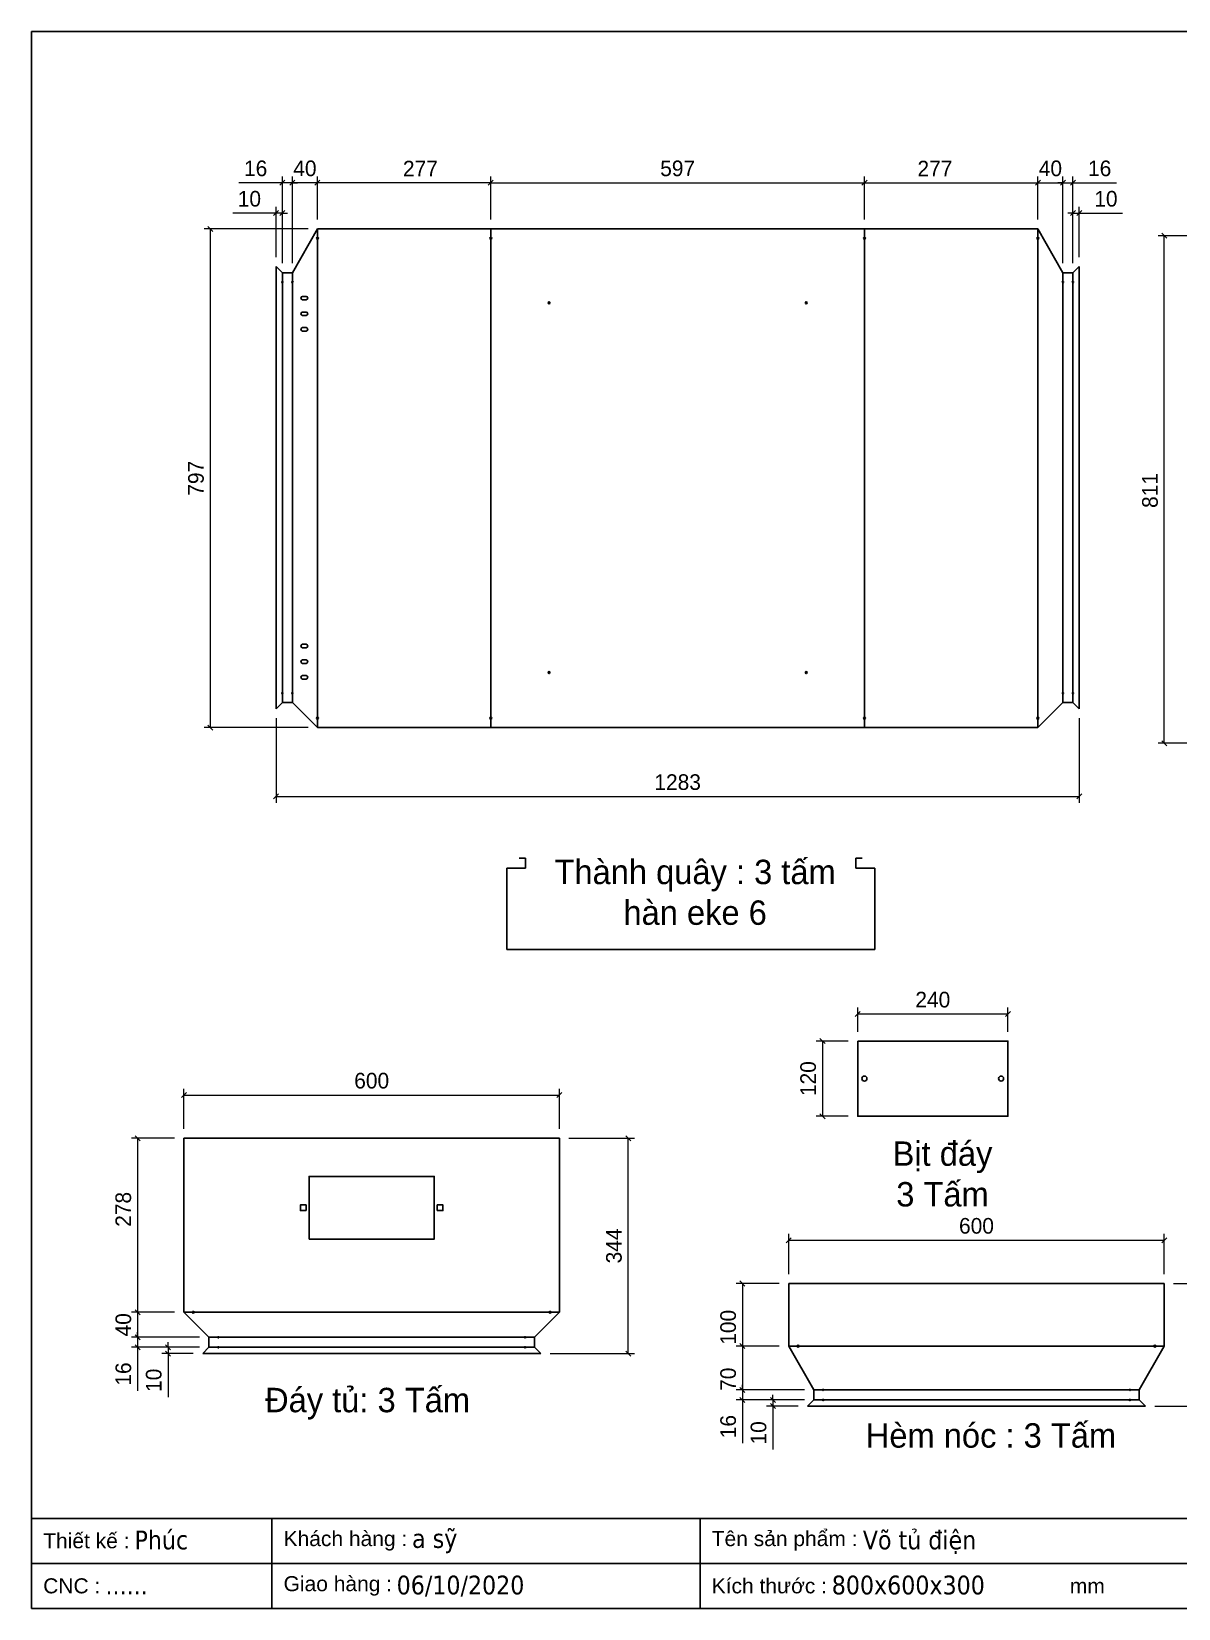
# Model space of a CAD drawing. Header units: millimetres. Extents: x 0 to 3564, y 0 to 2520.
# Drawn here: x 0 to 1832, y 0 to 2520 of the extents above; entities that cross this region are included whole.
import ezdxf
from ezdxf.enums import TextEntityAlignment as Align

# ---------------------------------------------------------------- set-up
doc = ezdxf.new("R2010")
doc.units = ezdxf.units.MM
doc.layers.add('CNC', color=7, linetype='Continuous')
doc.layers.add('DIM', color=253, linetype='Continuous')
doc.styles.add('Arial', font='arial.ttf')
doc.styles.add('Tahoma (Input Text)', font='tahoma.ttf')
doc.dimstyles.new('Dim-25', dxfattribs={"dimtxt": 25, "dimasz": 8, "dimexe": 10, "dimexo": 15, "dimgap": 10, "dimtad": 1, "dimdec": 0, "dimtxsty": 'Standard', "dimblk": 'OBLIQUE', "dimcen": 10, "dimclrd": 5, "dimclre": 5, "dimclrt": 3, "dimazin": 3, "dimtfac": 1, "dimtdec": 0, "dimtmove": 0, "dimatfit": 3, "dimldrblk": 'OBLIQUE', "dimlwd": 9, "dimlwe": 9})

# ---------------------------------------------------------------- blocks, each defined once
blk = doc.blocks.new('khungtenAsean2')
at = {"color": 7}
for p, q in [((2970, -1980), (0, -1980)), ((320, -1980), (320, -2100)), ((890, -1980), (890, -2100)), ((2020, -2040), (0, -2040))]:
    blk.add_line(p, q, dxfattribs=at)
blk.add_lwpolyline([(0, 0), (2970, 0), (2970, -2100), (0, -2100)], close=True, dxfattribs=at)
at = {"color": 2, "char_height": 20, "width": 917.634, "attachment_point": 4, "style": 'Arial'}
for s, insert in [('  Tên sản phẩm :', (890, -2010)), ('  Thiết kế :', (0, -2010)), ('  Khách hàng :', (320, -2010)), ('  Giao hàng :', (320, -2070)), ('  CNC :', (0, -2070)), ('  Kích thước :', (890, -2070)), ('mm', (1382.3, -2070))]:
    blk.add_mtext(s, dxfattribs=dict(at, insert=insert))
at = {"color": 1, "style": 'Tahoma (Input Text)', "flags": 8}
for tag, p in [('#03', (506.6, -2019.3)), ('#01', (137.1, -2021.3)), ('#05', (1106.6, -2021.3)), ('#07', (1834.7, -2021.3)), ('#09', (2146.7, -2021.3)), ('#02', (98.5, -2081.3)), ('#04', (486.1, -2081.3)), ('#06', (1065.3, -2081.3)), ('#08', (1817.4, -2081.3)), ('#10', (2146.7, -2081.3))]:
    blk.add_attdef(tag, p, '', height=25, dxfattribs=at)
blk.add_attdef('#11', text='', height=25, dxfattribs=at).set_placement((2915, -2067.3), align=Align.CENTER)
blk = doc.blocks.new('*D1')
at = {"color": 0, "linetype": 'ByBlock', "lineweight": -2}
for p, q in [((737.7, 2282.4), (729.7, 2274.4)), ((1326.7, 2274.4), (1334.7, 2282.4))]:
    blk.add_line(p, q, dxfattribs=at)
at = {"layer": 'Defpoints', "color": 0, "transparency": 16777216}
for p in [(1330.7, 2278.4), (733.7, 2204.6), (1330.7, 2204.6)]:
    blk.add_point(p, dxfattribs=at)
at = {"layer": 'DIM', "color": 5, "lineweight": 9, "transparency": 16777216}
for p, q in [((733.7, 2219.6), (733.7, 2288.4)), ((733.7, 2278.4), (1330.7, 2278.4)), ((1330.7, 2219.6), (1330.7, 2288.4))]:
    blk.add_line(p, q, dxfattribs=at)
at = {"layer": 'DIM', "color": 3, "transparency": 16777216, "insert": (1032.2, 2301.2), "char_height": 25, "attachment_point": 5}
blk.add_mtext('597', dxfattribs=at)
blk = doc.blocks.new('_Oblique')
at = {"color": 0, "linetype": 'ByBlock', "lineweight": -2}
blk.add_line((-0.5, -0.5), (0.5, 0.5), dxfattribs=at)
blk = doc.blocks.new('*D2')
at = {"color": 0, "linetype": 'ByBlock', "lineweight": -2}
for p, q in [((1334.7, 2282.4), (1326.7, 2274.4)), ((1603.7, 2274.4), (1611.7, 2282.4))]:
    blk.add_line(p, q, dxfattribs=at)
at = {"layer": 'Defpoints', "color": 0, "transparency": 16777216}
for p in [(1607.7, 2278.4), (1330.7, 2204.6), (1607.7, 2204.6)]:
    blk.add_point(p, dxfattribs=at)
at = {"layer": 'DIM', "color": 5, "lineweight": 9, "transparency": 16777216}
for p, q in [((1330.7, 2219.6), (1330.7, 2288.4)), ((1330.7, 2278.4), (1607.7, 2278.4)), ((1607.7, 2219.6), (1607.7, 2288.4))]:
    blk.add_line(p, q, dxfattribs=at)
at = {"layer": 'DIM', "color": 3, "transparency": 16777216, "insert": (1443.2, 2301), "char_height": 25, "attachment_point": 5}
blk.add_mtext('277', dxfattribs=at)
blk = doc.blocks.new('*D3')
at = {"color": 0, "linetype": 'ByBlock', "lineweight": -2}
for p, q in [((1611.7, 2282.4), (1603.7, 2274.4)), ((1643.7, 2274.4), (1651.7, 2282.4))]:
    blk.add_line(p, q, dxfattribs=at)
at = {"layer": 'Defpoints', "color": 0, "transparency": 16777216}
for p in [(1647.7, 2278.4), (1607.7, 2204.6), (1647.7, 2134.6)]:
    blk.add_point(p, dxfattribs=at)
at = {"layer": 'DIM', "color": 5, "lineweight": 9, "transparency": 16777216}
for p, q in [((1607.7, 2219.6), (1607.7, 2288.4)), ((1607.7, 2278.4), (1647.7, 2278.4)), ((1647.7, 2149.6), (1647.7, 2288.4))]:
    blk.add_line(p, q, dxfattribs=at)
at = {"layer": 'DIM', "color": 3, "transparency": 16777216, "insert": (1627.7, 2301.2), "char_height": 25, "attachment_point": 5}
blk.add_mtext('40', dxfattribs=at)
blk = doc.blocks.new('*D4')
at = {"color": 0, "linetype": 'ByBlock', "lineweight": -2}
for p, q in [((460.7, 2282.4), (452.7, 2274.4)), ((729.7, 2274.4), (737.7, 2282.4))]:
    blk.add_line(p, q, dxfattribs=at)
at = {"layer": 'Defpoints', "color": 0, "transparency": 16777216}
for p in [(456.7, 2278.4), (456.7, 2204.6), (733.7, 2204.6)]:
    blk.add_point(p, dxfattribs=at)
at = {"layer": 'DIM', "color": 5, "lineweight": 9, "transparency": 16777216}
for p, q in [((456.7, 2219.6), (456.7, 2288.4)), ((733.7, 2278.4), (456.7, 2278.4)), ((733.7, 2219.6), (733.7, 2288.4))]:
    blk.add_line(p, q, dxfattribs=at)
at = {"layer": 'DIM', "color": 3, "transparency": 16777216, "insert": (621.2, 2301), "char_height": 25, "attachment_point": 5}
blk.add_mtext('277', dxfattribs=at)
blk = doc.blocks.new('*D5')
at = {"color": 0, "linetype": 'ByBlock', "lineweight": -2}
for p, q in [((420.7, 2282.4), (412.7, 2274.4)), ((452.7, 2274.4), (460.7, 2282.4))]:
    blk.add_line(p, q, dxfattribs=at)
at = {"layer": 'Defpoints', "color": 0, "transparency": 16777216}
for p in [(416.7, 2278.4), (456.7, 2204.6), (416.7, 2134.6)]:
    blk.add_point(p, dxfattribs=at)
at = {"layer": 'DIM', "color": 5, "lineweight": 9, "transparency": 16777216}
for p, q in [((416.7, 2149.6), (416.7, 2288.4)), ((456.7, 2278.4), (416.7, 2278.4)), ((456.7, 2219.6), (456.7, 2288.4))]:
    blk.add_line(p, q, dxfattribs=at)
at = {"layer": 'DIM', "color": 3, "transparency": 16777216, "insert": (436.7, 2301.2), "char_height": 25, "attachment_point": 5}
blk.add_mtext('40', dxfattribs=at)
blk = doc.blocks.new('*D6')
at = {"color": 0, "linetype": 'ByBlock', "lineweight": -2}
for p, q in [((394.7, 1301.6), (386.7, 1293.6)), ((1669.7, 1293.6), (1677.7, 1301.6))]:
    blk.add_line(p, q, dxfattribs=at)
at = {"layer": 'Defpoints', "color": 0, "transparency": 16777216}
for p in [(390.7, 1437.6), (1673.7, 1437.6), (1673.7, 1297.6)]:
    blk.add_point(p, dxfattribs=at)
at = {"layer": 'DIM', "color": 5, "lineweight": 9, "transparency": 16777216}
for p, q in [((390.7, 1422.6), (390.7, 1287.6)), ((1673.7, 1422.6), (1673.7, 1287.6)), ((390.7, 1297.6), (1673.7, 1297.6))]:
    blk.add_line(p, q, dxfattribs=at)
at = {"layer": 'DIM', "color": 3, "transparency": 16777216, "insert": (1032.2, 1320.4), "char_height": 25, "attachment_point": 5}
blk.add_mtext('1283', dxfattribs=at)
blk = doc.blocks.new('*D7')
at = {"color": 0, "linetype": 'ByBlock', "lineweight": -2}
for p, q in [((1643.7, 2274.4), (1651.7, 2282.4)), ((1667.7, 2282.4), (1659.7, 2274.4))]:
    blk.add_line(p, q, dxfattribs=at)
at = {"layer": 'Defpoints', "color": 0, "transparency": 16777216}
for p in [(1663.7, 2278.4), (1647.7, 2134.6), (1663.7, 2134.6)]:
    blk.add_point(p, dxfattribs=at)
at = {"layer": 'DIM', "color": 5, "lineweight": 9, "transparency": 16777216}
for p, q in [((1647.7, 2278.4), (1639.7, 2278.4)), ((1647.7, 2149.6), (1647.7, 2288.4)), ((1647.7, 2278.4), (1663.7, 2278.4)), ((1663.7, 2149.6), (1663.7, 2288.4)), ((1663.7, 2278.4), (1733.2, 2278.4))]:
    blk.add_line(p, q, dxfattribs=at)
at = {"layer": 'DIM', "color": 3, "transparency": 16777216, "insert": (1706.4, 2301.2), "char_height": 25, "attachment_point": 5}
blk.add_mtext('16', dxfattribs=at)
blk = doc.blocks.new('*D8')
at = {"color": 0, "linetype": 'ByBlock', "lineweight": -2}
for p, q in [((1659.7, 2225.9), (1667.7, 2233.9)), ((1677.7, 2233.9), (1669.7, 2225.9))]:
    blk.add_line(p, q, dxfattribs=at)
at = {"layer": 'Defpoints', "color": 0, "transparency": 16777216}
for p in [(1673.7, 2229.9), (1673.7, 2144.6), (1663.7, 2134.6)]:
    blk.add_point(p, dxfattribs=at)
at = {"layer": 'DIM', "color": 5, "lineweight": 9, "transparency": 16777216}
for p, q in [((1663.7, 2229.9), (1655.7, 2229.9)), ((1663.7, 2149.6), (1663.7, 2239.9)), ((1663.7, 2229.9), (1673.7, 2229.9)), ((1673.7, 2159.6), (1673.7, 2239.9)), ((1673.7, 2229.9), (1743.1, 2229.9))]:
    blk.add_line(p, q, dxfattribs=at)
at = {"layer": 'DIM', "color": 3, "transparency": 16777216, "insert": (1716.4, 2252.6), "char_height": 25, "attachment_point": 5}
blk.add_mtext('10', dxfattribs=at)
blk = doc.blocks.new('*D9')
at = {"color": 0, "linetype": 'ByBlock', "lineweight": -2}
for p, q in [((396.7, 2274.4), (404.7, 2282.4)), ((420.7, 2282.4), (412.7, 2274.4))]:
    blk.add_line(p, q, dxfattribs=at)
at = {"layer": 'Defpoints', "color": 0, "transparency": 16777216}
for p in [(400.7, 2278.4), (400.7, 2134.6), (416.7, 2134.6)]:
    blk.add_point(p, dxfattribs=at)
at = {"layer": 'DIM', "color": 5, "lineweight": 9, "transparency": 16777216}
for p, q in [((400.7, 2278.4), (331.3, 2278.4)), ((400.7, 2149.6), (400.7, 2288.4)), ((416.7, 2278.4), (400.7, 2278.4)), ((416.7, 2149.6), (416.7, 2288.4)), ((416.7, 2278.4), (424.7, 2278.4))]:
    blk.add_line(p, q, dxfattribs=at)
at = {"layer": 'DIM', "color": 3, "transparency": 16777216, "insert": (358, 2301.2), "char_height": 25, "attachment_point": 5}
blk.add_mtext('16', dxfattribs=at)
blk = doc.blocks.new('*D10')
at = {"color": 0, "linetype": 'ByBlock', "lineweight": -2}
for p, q in [((386.7, 2225.9), (394.7, 2233.9)), ((404.7, 2233.9), (396.7, 2225.9))]:
    blk.add_line(p, q, dxfattribs=at)
at = {"layer": 'Defpoints', "color": 0, "transparency": 16777216}
for p in [(390.7, 2229.9), (390.7, 2144.6), (400.7, 2134.6)]:
    blk.add_point(p, dxfattribs=at)
at = {"layer": 'DIM', "color": 5, "lineweight": 9, "transparency": 16777216}
for p, q in [((390.7, 2229.9), (321.4, 2229.9)), ((390.7, 2159.6), (390.7, 2239.9)), ((400.7, 2229.9), (390.7, 2229.9)), ((400.7, 2149.6), (400.7, 2239.9)), ((400.7, 2229.9), (408.7, 2229.9))]:
    blk.add_line(p, q, dxfattribs=at)
at = {"layer": 'DIM', "color": 3, "transparency": 16777216, "insert": (348, 2252.6), "char_height": 25, "attachment_point": 5}
blk.add_mtext('10', dxfattribs=at)
blk = doc.blocks.new('f3daunguoc')
at = {"layer": 'CNC', "color": 2, "lineweight": -3}
blk.add_circle((0, 0), 1.5, dxfattribs=at)
blk = doc.blocks.new('f2dauxuoi')
at = {"layer": 'CNC', "color": 2, "lineweight": -3}
blk.add_circle((0, 0), 1, dxfattribs=at)
blk = doc.blocks.new('*D11')
at = {"color": 0, "linetype": 'ByBlock', "lineweight": -2}
for p, q in [((289.6, 2200.6), (281.6, 2208.6)), ((281.6, 1411.6), (289.6, 1403.6))]:
    blk.add_line(p, q, dxfattribs=at)
at = {"layer": 'Defpoints', "color": 0, "transparency": 16777216}
for p in [(456.7, 2204.6), (285.6, 1407.6), (456.7, 1407.6)]:
    blk.add_point(p, dxfattribs=at)
at = {"layer": 'DIM', "color": 5, "lineweight": 9, "transparency": 16777216}
for p, q in [((441.7, 2204.6), (275.6, 2204.6)), ((285.6, 2204.6), (285.6, 1407.6)), ((441.7, 1407.6), (275.6, 1407.6))]:
    blk.add_line(p, q, dxfattribs=at)
at = {"layer": 'DIM', "color": 3, "transparency": 16777216, "insert": (262.8, 1806.1), "char_height": 25, "attachment_point": 5, "rotation": 90}
blk.add_mtext('797', dxfattribs=at)
blk = doc.blocks.new('*D12')
at = {"color": 0, "linetype": 'ByBlock', "lineweight": -2}
for p, q in [((173.5, 747.3), (165.5, 755.3)), ((165.5, 477.3), (173.5, 469.3))]:
    blk.add_line(p, q, dxfattribs=at)
at = {"layer": 'Defpoints', "color": 0, "transparency": 16777216}
for p in [(243.4, 751.3), (169.5, 473.3), (243.4, 473.3)]:
    blk.add_point(p, dxfattribs=at)
at = {"layer": 'DIM', "color": 5, "lineweight": 9, "transparency": 16777216}
for p, q in [((228.4, 751.3), (159.5, 751.3)), ((169.5, 751.3), (169.5, 473.3)), ((228.4, 473.3), (159.5, 473.3))]:
    blk.add_line(p, q, dxfattribs=at)
at = {"layer": 'DIM', "color": 3, "transparency": 16777216, "insert": (146.7, 637.8), "char_height": 25, "attachment_point": 5, "rotation": 90}
blk.add_mtext('278', dxfattribs=at)
blk = doc.blocks.new('*D13')
at = {"color": 0, "linetype": 'ByBlock', "lineweight": -2}
for p, q in [((173.5, 469.3), (165.5, 477.3)), ((165.5, 437.3), (173.5, 429.3))]:
    blk.add_line(p, q, dxfattribs=at)
at = {"layer": 'Defpoints', "color": 0, "transparency": 16777216}
for p in [(243.4, 473.3), (169.5, 433.3), (283.4, 433.3)]:
    blk.add_point(p, dxfattribs=at)
at = {"layer": 'DIM', "color": 5, "lineweight": 9, "transparency": 16777216}
for p, q in [((228.4, 473.3), (159.5, 473.3)), ((169.5, 473.3), (169.5, 433.3)), ((268.4, 433.3), (159.5, 433.3))]:
    blk.add_line(p, q, dxfattribs=at)
at = {"layer": 'DIM', "color": 3, "transparency": 16777216, "insert": (146.7, 453.3), "char_height": 25, "attachment_point": 5, "rotation": 90}
blk.add_mtext('40', dxfattribs=at)
blk = doc.blocks.new('*D14')
at = {"color": 0, "linetype": 'ByBlock', "lineweight": -2}
for p, q in [((957.3, 747.3), (949.3, 755.3)), ((949.3, 411.3), (957.3, 403.3))]:
    blk.add_line(p, q, dxfattribs=at)
at = {"layer": 'Defpoints', "color": 0, "transparency": 16777216}
for p in [(843.4, 751.3), (953.3, 751.3), (813.4, 407.3)]:
    blk.add_point(p, dxfattribs=at)
at = {"layer": 'DIM', "color": 5, "lineweight": 9, "transparency": 16777216}
for p, q in [((858.4, 751.3), (963.3, 751.3)), ((953.3, 407.3), (953.3, 751.3)), ((828.4, 407.3), (963.3, 407.3))]:
    blk.add_line(p, q, dxfattribs=at)
at = {"layer": 'DIM', "color": 3, "transparency": 16777216, "insert": (930.5, 579.3), "char_height": 25, "attachment_point": 5, "rotation": 90}
blk.add_mtext('344', dxfattribs=at)
blk = doc.blocks.new('*D15')
at = {"color": 0, "linetype": 'ByBlock', "lineweight": -2}
for p, q in [((165.5, 437.3), (173.5, 429.3)), ((173.5, 413.3), (165.5, 421.3))]:
    blk.add_line(p, q, dxfattribs=at)
at = {"layer": 'Defpoints', "color": 0, "transparency": 16777216}
for p in [(283.4, 433.3), (169.5, 417.3), (283.4, 417.3)]:
    blk.add_point(p, dxfattribs=at)
at = {"layer": 'DIM', "color": 5, "lineweight": 9, "transparency": 16777216}
for p, q in [((268.4, 433.3), (159.5, 433.3)), ((169.5, 433.3), (169.5, 441.3)), ((169.5, 433.3), (169.5, 417.3)), ((268.4, 417.3), (159.5, 417.3)), ((169.5, 417.3), (169.5, 347.9))]:
    blk.add_line(p, q, dxfattribs=at)
at = {"layer": 'DIM', "color": 3, "transparency": 16777216, "insert": (146.7, 374.6), "char_height": 25, "attachment_point": 5, "rotation": 90}
blk.add_mtext('16', dxfattribs=at)
blk = doc.blocks.new('*D16')
at = {"color": 0, "linetype": 'ByBlock', "lineweight": -2}
for p, q in [((214.1, 421.3), (222.1, 413.3)), ((222.1, 403.3), (214.1, 411.3))]:
    blk.add_line(p, q, dxfattribs=at)
at = {"layer": 'Defpoints', "color": 0, "transparency": 16777216}
for p in [(218.1, 407.3), (273.4, 407.3), (283.4, 417.3)]:
    blk.add_point(p, dxfattribs=at)
at = {"layer": 'DIM', "color": 5, "lineweight": 9, "transparency": 16777216}
for p, q in [((268.4, 417.3), (208.1, 417.3)), ((258.4, 407.3), (208.1, 407.3)), ((218.1, 417.3), (218.1, 425.3)), ((218.1, 417.3), (218.1, 407.3)), ((218.1, 407.3), (218.1, 337.9))]:
    blk.add_line(p, q, dxfattribs=at)
at = {"layer": 'DIM', "color": 3, "transparency": 16777216, "insert": (195.3, 364.6), "char_height": 25, "attachment_point": 5, "rotation": 90}
blk.add_mtext('10', dxfattribs=at)
blk = doc.blocks.new('*D17')
at = {"color": 0, "linetype": 'ByBlock', "lineweight": -2}
for p, q in [((247.4, 824.5), (239.4, 816.5)), ((839.4, 816.5), (847.4, 824.5))]:
    blk.add_line(p, q, dxfattribs=at)
at = {"layer": 'Defpoints', "color": 0, "transparency": 16777216}
for p in [(843.4, 820.5), (243.4, 751.3), (843.4, 751.3)]:
    blk.add_point(p, dxfattribs=at)
at = {"layer": 'DIM', "color": 5, "lineweight": 9, "transparency": 16777216}
for p, q in [((243.4, 766.3), (243.4, 830.5)), ((243.4, 820.5), (843.4, 820.5)), ((843.4, 766.3), (843.4, 830.5))]:
    blk.add_line(p, q, dxfattribs=at)
at = {"layer": 'DIM', "color": 3, "transparency": 16777216, "insert": (543.4, 843.3), "char_height": 25, "attachment_point": 5}
blk.add_mtext('600', dxfattribs=at)
blk = doc.blocks.new('*D26')
at = {"color": 0, "linetype": 'ByBlock', "lineweight": -2}
for p, q in [((1139.7, 515.3), (1131.7, 523.3)), ((1131.7, 423.3), (1139.7, 415.3))]:
    blk.add_line(p, q, dxfattribs=at)
at = {"layer": 'Defpoints', "color": 0, "transparency": 16777216}
for p in [(1209.6, 519.3), (1135.7, 419.3), (1209.6, 419.3)]:
    blk.add_point(p, dxfattribs=at)
at = {"layer": 'DIM', "color": 5, "lineweight": 9, "transparency": 16777216}
for p, q in [((1194.6, 519.3), (1125.7, 519.3)), ((1135.7, 519.3), (1135.7, 419.3)), ((1194.6, 419.3), (1125.7, 419.3))]:
    blk.add_line(p, q, dxfattribs=at)
at = {"layer": 'DIM', "color": 3, "transparency": 16777216, "insert": (1113, 449.3), "char_height": 25, "attachment_point": 5, "rotation": 90}
blk.add_mtext('100', dxfattribs=at)
blk = doc.blocks.new('*D27')
at = {"color": 0, "linetype": 'ByBlock', "lineweight": -2}
for p, q in [((1139.7, 415.3), (1131.7, 423.3)), ((1131.7, 353.3), (1139.7, 345.3))]:
    blk.add_line(p, q, dxfattribs=at)
at = {"layer": 'Defpoints', "color": 0, "transparency": 16777216}
for p in [(1209.6, 419.3), (1135.7, 349.3), (1249.6, 349.3)]:
    blk.add_point(p, dxfattribs=at)
at = {"layer": 'DIM', "color": 5, "lineweight": 9, "transparency": 16777216}
for p, q in [((1194.6, 419.3), (1125.7, 419.3)), ((1135.7, 419.3), (1135.7, 349.3)), ((1234.6, 349.3), (1125.7, 349.3))]:
    blk.add_line(p, q, dxfattribs=at)
at = {"layer": 'DIM', "color": 3, "transparency": 16777216, "insert": (1113, 366.3), "char_height": 25, "attachment_point": 5, "rotation": 90}
blk.add_mtext('70', dxfattribs=at)
blk = doc.blocks.new('*D28')
at = {"color": 0, "linetype": 'ByBlock', "lineweight": -2}
for p, q in [((1923.5, 515.3), (1915.5, 523.3)), ((1915.5, 327.3), (1923.5, 319.3))]:
    blk.add_line(p, q, dxfattribs=at)
at = {"layer": 'Defpoints', "color": 0, "transparency": 16777216}
for p in [(1809.6, 519.3), (1919.5, 519.3), (1779.6, 323.3)]:
    blk.add_point(p, dxfattribs=at)
at = {"layer": 'DIM', "color": 5, "lineweight": 9, "transparency": 16777216}
for p, q in [((1824.6, 519.3), (1929.5, 519.3)), ((1919.5, 323.3), (1919.5, 519.3)), ((1794.6, 323.3), (1929.5, 323.3))]:
    blk.add_line(p, q, dxfattribs=at)
at = {"layer": 'DIM', "color": 3, "transparency": 16777216, "insert": (1896.8, 421.3), "char_height": 25, "attachment_point": 5, "rotation": 90}
blk.add_mtext('196', dxfattribs=at)
blk = doc.blocks.new('*D29')
at = {"color": 0, "linetype": 'ByBlock', "lineweight": -2}
for p, q in [((1131.7, 353.3), (1139.7, 345.3)), ((1139.7, 329.3), (1131.7, 337.3))]:
    blk.add_line(p, q, dxfattribs=at)
at = {"layer": 'Defpoints', "color": 0, "transparency": 16777216}
for p in [(1135.7, 333.3), (1249.6, 349.3), (1249.6, 333.3)]:
    blk.add_point(p, dxfattribs=at)
at = {"layer": 'DIM', "color": 5, "lineweight": 9, "transparency": 16777216}
for p, q in [((1135.7, 349.3), (1135.7, 357.3)), ((1234.6, 349.3), (1125.7, 349.3)), ((1234.6, 333.3), (1125.7, 333.3)), ((1135.7, 349.3), (1135.7, 333.3)), ((1135.7, 333.3), (1135.7, 263.9))]:
    blk.add_line(p, q, dxfattribs=at)
at = {"layer": 'DIM', "color": 3, "transparency": 16777216, "insert": (1113, 290.6), "char_height": 25, "attachment_point": 5, "rotation": 90}
blk.add_mtext('16', dxfattribs=at)
blk = doc.blocks.new('*D30')
at = {"color": 0, "linetype": 'ByBlock', "lineweight": -2}
for p, q in [((1180.3, 337.3), (1188.3, 329.3)), ((1188.3, 319.3), (1180.3, 327.3))]:
    blk.add_line(p, q, dxfattribs=at)
at = {"layer": 'Defpoints', "color": 0, "transparency": 16777216}
for p in [(1249.6, 333.3), (1184.3, 323.3), (1239.6, 323.3)]:
    blk.add_point(p, dxfattribs=at)
at = {"layer": 'DIM', "color": 5, "lineweight": 9, "transparency": 16777216}
for p, q in [((1234.6, 333.3), (1174.3, 333.3)), ((1184.3, 333.3), (1184.3, 341.3)), ((1184.3, 333.3), (1184.3, 323.3)), ((1224.6, 323.3), (1174.3, 323.3)), ((1184.3, 323.3), (1184.3, 253.9))]:
    blk.add_line(p, q, dxfattribs=at)
at = {"layer": 'DIM', "color": 3, "transparency": 16777216, "insert": (1161.5, 280.6), "char_height": 25, "attachment_point": 5, "rotation": 90}
blk.add_mtext('10', dxfattribs=at)
blk = doc.blocks.new('*D31')
at = {"color": 0, "linetype": 'ByBlock', "lineweight": -2}
for p, q in [((1213.6, 592.5), (1205.6, 584.5)), ((1805.6, 584.5), (1813.6, 592.5))]:
    blk.add_line(p, q, dxfattribs=at)
at = {"layer": 'Defpoints', "color": 0, "transparency": 16777216}
for p in [(1809.6, 588.5), (1209.6, 519.3), (1809.6, 519.3)]:
    blk.add_point(p, dxfattribs=at)
at = {"layer": 'DIM', "color": 5, "lineweight": 9, "transparency": 16777216}
for p, q in [((1209.6, 534.3), (1209.6, 598.5)), ((1209.6, 588.5), (1809.6, 588.5)), ((1809.6, 534.3), (1809.6, 598.5))]:
    blk.add_line(p, q, dxfattribs=at)
at = {"layer": 'DIM', "color": 3, "transparency": 16777216, "insert": (1509.6, 611.3), "char_height": 25, "attachment_point": 5}
blk.add_mtext('600', dxfattribs=at)
blk = doc.blocks.new('*D37')
at = {"color": 0, "linetype": 'ByBlock', "lineweight": -2}
for p, q in [((1813.7, 2189.6), (1805.7, 2197.6)), ((1805.7, 1386.6), (1813.7, 1378.6))]:
    blk.add_line(p, q, dxfattribs=at)
at = {"layer": 'Defpoints', "color": 0, "transparency": 16777216}
for p in [(1809.7, 2193.6), (1987.2, 2193.6), (1987.2, 1382.6)]:
    blk.add_point(p, dxfattribs=at)
at = {"layer": 'DIM', "color": 5, "lineweight": 9, "transparency": 16777216}
for p, q in [((1972.2, 2193.6), (1799.7, 2193.6)), ((1809.7, 1382.6), (1809.7, 2193.6)), ((1972.2, 1382.6), (1799.7, 1382.6))]:
    blk.add_line(p, q, dxfattribs=at)
at = {"layer": 'DIM', "color": 3, "transparency": 16777216, "insert": (1786.9, 1786.6), "char_height": 25, "attachment_point": 5, "rotation": 90}
blk.add_mtext('811', dxfattribs=at)
blk = doc.blocks.new('*D46')
at = {"color": 0, "linetype": 'ByBlock', "lineweight": -2}
for p, q in [((1323.8, 954.1), (1315.8, 946.1)), ((1555.8, 946.1), (1563.8, 954.1))]:
    blk.add_line(p, q, dxfattribs=at)
at = {"layer": 'Defpoints', "color": 0, "transparency": 16777216}
for p in [(1559.8, 950.1), (1319.8, 906.7), (1559.8, 906.7)]:
    blk.add_point(p, dxfattribs=at)
at = {"layer": 'DIM', "color": 5, "lineweight": 9, "transparency": 16777216}
for p, q in [((1319.8, 921.7), (1319.8, 960.1)), ((1559.8, 921.7), (1559.8, 960.1)), ((1319.8, 950.1), (1559.8, 950.1))]:
    blk.add_line(p, q, dxfattribs=at)
at = {"layer": 'DIM', "color": 3, "transparency": 16777216, "insert": (1439.8, 972.8), "char_height": 25, "attachment_point": 5}
blk.add_mtext('240', dxfattribs=at)
blk = doc.blocks.new('*D47')
at = {"color": 0, "linetype": 'ByBlock', "lineweight": -2}
for p, q in [((1267.6, 902.7), (1259.6, 910.7)), ((1259.6, 790.7), (1267.6, 782.7))]:
    blk.add_line(p, q, dxfattribs=at)
at = {"layer": 'Defpoints', "color": 0, "transparency": 16777216}
for p in [(1319.8, 906.7), (1263.6, 786.7), (1319.8, 786.7)]:
    blk.add_point(p, dxfattribs=at)
at = {"layer": 'DIM', "color": 5, "lineweight": 9, "transparency": 16777216}
for p, q in [((1304.8, 906.7), (1253.6, 906.7)), ((1263.6, 906.7), (1263.6, 786.7)), ((1304.8, 786.7), (1253.6, 786.7))]:
    blk.add_line(p, q, dxfattribs=at)
at = {"layer": 'DIM', "color": 3, "transparency": 16777216, "insert": (1240.8, 846.7), "char_height": 25, "attachment_point": 5, "rotation": 90}
blk.add_mtext('120', dxfattribs=at)

msp = doc.modelspace()

# ---------------------------------------------------------------- linework, layer by layer
at = {"color": 7}
for p, q in [((416.7, 2134.6), (456.7, 2204.6)), ((456.7, 2204.6), (456.7, 1407.6)), ((733.7, 2204.6), (733.7, 1407.6)), ((1330.7, 2204.6), (1330.7, 1407.6)), ((1607.7, 2204.6), (1607.7, 1407.6)), ((1607.7, 2204.6), (1647.7, 2134.6)), ((390.7, 1437.6), (390.7, 2144.6)), ((390.7, 2144.6), (400.7, 2134.6)), ((1673.7, 2144.6), (1663.7, 2134.6)), ((1673.7, 2144.6), (1673.7, 1437.6)), ((400.7, 1447.6), (400.7, 2134.6)), ((400.7, 2134.6), (416.7, 2134.6)), ((416.7, 2134.6), (416.7, 1447.6)), ((1647.7, 2134.6), (1663.7, 2134.6)), ((1647.7, 2134.6), (1647.7, 1447.6)), ((1663.7, 2134.6), (1663.7, 1447.6)), ((400.7, 1447.6), (390.7, 1437.6)), ((416.7, 1447.6), (400.7, 1447.6)), ((416.7, 1447.6), (456.7, 1407.6)), ((1607.7, 1407.6), (1647.7, 1447.6)), ((1663.7, 1447.6), (1647.7, 1447.6)), ((1663.7, 1447.6), (1673.7, 1437.6)), ((789.2, 1199.2), (779.2, 1199.2)), ((789.2, 1183.2), (789.2, 1199.2)), ((1317, 1183.2), (1317, 1199.2)), ((1317, 1199.2), (1327, 1199.2)), ((759.2, 1053.2), (759.2, 1183.2)), ((759.2, 1183.2), (789.2, 1183.2)), ((1347, 1183.2), (1317, 1183.2)), ((1347, 1053.2), (1347, 1183.2)), ((759.2, 1053.2), (1347, 1053.2)), ((243.4, 751.3), (843.4, 751.3)), ((1209.6, 519.3), (1809.6, 519.3)), ((243.4, 473.3), (843.4, 473.3)), ((283.4, 433.3), (243.4, 473.3)), ((803.4, 433.3), (843.4, 473.3)), ((283.4, 417.3), (283.4, 433.3)), ((283.4, 433.3), (803.4, 433.3)), ((803.4, 433.3), (803.4, 417.3)), ((273.4, 407.3), (283.4, 417.3)), ((813.4, 407.3), (273.4, 407.3)), ((803.4, 417.3), (283.4, 417.3)), ((803.4, 417.3), (813.4, 407.3)), ((1209.6, 419.3), (1809.6, 419.3)), ((1249.6, 349.3), (1209.6, 419.3)), ((1769.6, 349.3), (1809.6, 419.3)), ((1239.6, 323.3), (1249.6, 333.3)), ((1249.6, 333.3), (1249.6, 349.3)), ((1249.6, 349.3), (1769.6, 349.3)), ((1769.6, 333.3), (1249.6, 333.3)), ((1769.6, 349.3), (1769.6, 333.3)), ((1769.6, 333.3), (1779.6, 323.3)), ((1779.6, 323.3), (1239.6, 323.3))]:
    msp.add_line(p, q, dxfattribs=at)
for points in [[(456.7, 2204.6), (1607.7, 2204.6)], [(1607.7, 1407.6), (456.7, 1407.6)], [(243.4, 473.3), (243.4, 751.3)], [(843.4, 751.3), (843.4, 473.3)], [(1209.6, 419.3), (1209.6, 519.3)], [(1809.6, 519.3), (1809.6, 419.3)]]:
    msp.add_lwpolyline(points, dxfattribs=at)
at = {"color": 2}
for points in [[(433, 2096.8, 1), (433, 2091.3), (438.5, 2091.3, 1), (438.5, 2096.8)], [(433, 2071.8, 1), (433, 2066.3), (438.5, 2066.3, 1), (438.5, 2071.8)], [(433, 2046.8, 1), (433, 2041.3), (438.5, 2041.3, 1), (438.5, 2046.8)], [(433, 1535.3, -1), (433, 1540.8), (438.5, 1540.8, -1), (438.5, 1535.3)], [(433, 1510.3, -1), (433, 1515.8), (438.5, 1515.8, -1), (438.5, 1510.3)], [(433, 1485.3, -1), (433, 1490.8), (438.5, 1490.8, -1), (438.5, 1485.3)]]:
    msp.add_lwpolyline(points, format="xyb", close=True, dxfattribs=at)
at = {"color": 7}
msp.add_lwpolyline([(1319.8, 906.7), (1559.8, 906.7), (1559.8, 786.7), (1319.8, 786.7)], close=True, dxfattribs=at)
at = {"color": 2}
for points in [[(443.4, 590.3), (643.4, 590.3), (643.4, 690.3), (443.4, 690.3)], [(438.6, 635.8), (429.6, 635.8), (429.6, 644.8), (438.6, 644.8)], [(648.1, 635.8), (657.1, 635.8), (657.1, 644.8), (648.1, 644.8)]]:
    msp.add_lwpolyline(points, close=True, dxfattribs=at)
for centre in [(826.7, 2086.6), (1237.7, 2086.6), (826.7, 1495.6), (1237.7, 1495.6)]:
    msp.add_circle(centre, 1.5, dxfattribs=at)
at = {"color": 7}
for centre in [(1330.5, 846.7), (1549, 846.7)]:
    msp.add_circle(centre, 4, dxfattribs=at)

# ---------------------------------------------------------------- block references
ref = msp.add_blockref('khungtenAsean2', (0, 2520), dxfattribs=dict(at, xscale=1.199999999997089, yscale=1.199999999997089, zscale=1.199999999997089))
ref.add_attrib('#06', '800x600x300', (1278.4, 22.5), dxfattribs={"color": 1, "height": 30, "style": 'Tahoma (Input Text)'})
ref.add_attrib('#05', 'Võ tủ điện', (1328, 94.5), dxfattribs={"color": 1, "height": 30, "style": 'Tahoma (Input Text)'})
ref.add_attrib('#04', '06/10/2020', (583.3, 22.5), dxfattribs={"color": 1, "height": 30, "style": 'Tahoma (Input Text)'})
ref.add_attrib('#03', 'a sỹ', (607.9, 96.8), dxfattribs={"color": 1, "height": 30, "style": 'Tahoma (Input Text)'})
ref.add_attrib('#02', '......', (118.1, 22.5), dxfattribs={"color": 1, "height": 30, "style": 'Tahoma (Input Text)'})
ref.add_attrib('#01', 'Phúc', (164.5, 94.5), dxfattribs={"color": 1, "height": 30, "style": 'Tahoma (Input Text)'})
at = {"lineweight": -3, "xscale": -1}
for name, p, rotation in [('f3daunguoc', (456.7, 2189.6), 180), ('f3daunguoc', (733.7, 2189.6), 180), ('f3daunguoc', (1330.7, 2189.6), 180), ('f3daunguoc', (1607.7, 2189.6), 180), ('f2dauxuoi', (400.7, 1462.6), 180), ('f2dauxuoi', (416.7, 1462.6), 180), ('f3daunguoc', (258.4, 473.3), 270), ('f2dauxuoi', (788.4, 433.3), 270), ('f2dauxuoi', (788.4, 417.3), 270), ('f3daunguoc', (1224.6, 419.3), 270), ('f2dauxuoi', (1754.6, 349.3), 270), ('f2dauxuoi', (1754.6, 333.3), 270)]:
    msp.add_blockref(name, p, dxfattribs=dict(at, rotation=rotation))
at = {"lineweight": -3}
for name, p in [('f2dauxuoi', (400.7, 2119.6)), ('f2dauxuoi', (416.7, 2119.6)), ('f3daunguoc', (456.7, 1422.6)), ('f3daunguoc', (733.7, 1422.6)), ('f3daunguoc', (1330.7, 1422.6)), ('f3daunguoc', (1607.7, 1422.6))]:
    msp.add_blockref(name, p, dxfattribs=at)
at = {"lineweight": -3, "xscale": -1}
for p in [(1647.7, 2119.6), (1663.7, 2119.6)]:
    msp.add_blockref('f2dauxuoi', p, dxfattribs=at)
at = {"lineweight": -3}
for name, p, rotation in [('f2dauxuoi', (1647.7, 1462.6), 180), ('f2dauxuoi', (1663.7, 1462.6), 180), ('f3daunguoc', (828.4, 473.3), 90), ('f2dauxuoi', (298.4, 433.3), 90), ('f2dauxuoi', (298.4, 417.3), 90), ('f3daunguoc', (1794.6, 419.3), 90), ('f2dauxuoi', (1264.6, 349.3), 90), ('f2dauxuoi', (1264.6, 333.3), 90)]:
    msp.add_blockref(name, p, dxfattribs=dict(at, rotation=rotation))

# ---------------------------------------------------------------- texts
at = {"color": 2, "char_height": 39, "width": 775, "attachment_point": 5}
for s, insert in [('Thành quây : 3 tấm \\Phàn eke 6', (1060.1, 1144.2)), ('Bịt đáy\\P3 Tấm', (1455.3, 694.1)), ('Đáy tủ: 3 Tấm', (536.8, 327.2)), ('Hèm nóc : 3 Tấm', (1532.7, 276.2))]:
    msp.add_mtext(s, dxfattribs=dict(at, insert=insert))

# ---------------------------------------------------------------- dimensions: what is measured, and where the dimension line sits
at = {"layer": 'DIM', "color": 7}
for base, p1, p2, angle, picture, middle in [((400.7, 2278.4), (416.7, 2134.6), (400.7, 2134.6), 180, '*D9', (358, 2301.2)), ((390.7, 2229.9), (400.7, 2134.6), (390.7, 2144.6), 180, '*D10', (348, 2252.6)), ((953.3, 751.3), (813.4, 407.3), (843.4, 751.3), 90, '*D14', (930.5, 579.3)), ((1919.5, 519.3), (1779.6, 323.3), (1809.6, 519.3), 90, '*D28', (1896.8, 421.3)), ((169.5, 417.3), (283.4, 433.3), (283.4, 417.3), 270, '*D15', (146.7, 374.6)), ((218.1, 407.3), (283.4, 417.3), (273.4, 407.3), 270, '*D16', (195.3, 364.6)), ((1135.7, 333.3), (1249.6, 349.3), (1249.6, 333.3), 270, '*D29', (1113, 290.6)), ((1184.3, 323.3), (1249.6, 333.3), (1239.6, 323.3), 270, '*D30', (1161.5, 280.6))]:
    dim = msp.add_linear_dim(base=base, p1=p1, p2=p2, angle=angle, dimstyle='Dim-25', dxfattribs=at)
    dim.commit()
    dim.dimension.update_dxf_attribs({"geometry": picture, "text_midpoint": middle})
for base, p1, p2, angle, picture, middle in [((416.7, 2278.4), (456.7, 2204.6), (416.7, 2134.6), 180, '*D5', (436.7, 2278.4)), ((456.7, 2278.4), (733.7, 2204.6), (456.7, 2204.6), 180, '*D4', (621.2, 2278.4)), ((169.5, 473.3), (243.4, 751.3), (243.4, 473.3), 270, '*D12', (169.5, 637.8)), ((1135.7, 419.3), (1209.6, 519.3), (1209.6, 419.3), 270, '*D26', (1135.7, 449.3)), ((169.5, 433.3), (243.4, 473.3), (283.4, 433.3), 270, '*D13', (169.5, 453.3)), ((1135.7, 349.3), (1209.6, 419.3), (1249.6, 349.3), 270, '*D27', (1135.7, 366.3))]:
    dim = msp.add_linear_dim(base=base, p1=p1, p2=p2, angle=angle, dimstyle='Dim-25', dxfattribs=at)
    dim.commit()
    dim.dimension.update_dxf_attribs({"geometry": picture, "text_midpoint": middle, "dimtype": 160})
for base, p1, p2, picture, middle in [((1330.7, 2278.4), (733.7, 2204.6), (1330.7, 2204.6), '*D1', (1032.2, 2301.2)), ((1663.7, 2278.4), (1647.7, 2134.6), (1663.7, 2134.6), '*D7', (1706.4, 2301.2)), ((1673.7, 2229.9), (1663.7, 2134.6), (1673.7, 2144.6), '*D8', (1716.4, 2252.6)), ((1673.7, 1297.6), (390.7, 1437.6), (1673.7, 1437.6), '*D6', (1032.2, 1320.4))]:
    dim = msp.add_linear_dim(base=base, p1=p1, p2=p2, dimstyle='Dim-25', dxfattribs=at)
    dim.commit()
    dim.dimension.update_dxf_attribs({"geometry": picture, "text_midpoint": middle})
for base, p1, p2, picture, middle in [((1607.7, 2278.4), (1330.7, 2204.6), (1607.7, 2204.6), '*D2', (1443.2, 2278.4)), ((1647.7, 2278.4), (1607.7, 2204.6), (1647.7, 2134.6), '*D3', (1627.7, 2278.4))]:
    dim = msp.add_linear_dim(base=base, p1=p1, p2=p2, dimstyle='Dim-25', dxfattribs=at)
    dim.commit()
    dim.dimension.update_dxf_attribs({"geometry": picture, "text_midpoint": middle, "dimtype": 160})
at = {"layer": 'DIM', "color": 2}
for base, p1, p2, picture, middle in [((285.6, 1407.6), (456.7, 2204.6), (456.7, 1407.6), '*D11', (262.8, 1806.1)), ((1263.6, 786.7), (1319.8, 906.7), (1319.8, 786.7), '*D47', (1240.8, 846.7))]:
    dim = msp.add_linear_dim(base=base, p1=p1, p2=p2, angle=90, dimstyle='Dim-25', dxfattribs=at)
    dim.commit()
    dim.dimension.update_dxf_attribs({"geometry": picture, "text_midpoint": middle})
dim = msp.add_linear_dim(base=(1809.7, 2193.6), p1=(1987.2, 1382.6), p2=(1987.2, 2193.6), angle=90, dimstyle='Dim-25', dxfattribs=at)
dim.commit()
dim.dimension.update_dxf_attribs({"geometry": '*D37', "text_midpoint": (1809.7, 1786.6), "dimtype": 160})
for base, p1, p2, picture, middle in [((1559.8, 950.1), (1319.8, 906.7), (1559.8, 906.7), '*D46', (1439.8, 972.8)), ((843.4, 820.5), (243.4, 751.3), (843.4, 751.3), '*D17', (543.4, 843.3)), ((1809.6, 588.5), (1209.6, 519.3), (1809.6, 519.3), '*D31', (1509.6, 611.3))]:
    dim = msp.add_linear_dim(base=base, p1=p1, p2=p2, dimstyle='Dim-25', dxfattribs=at)
    dim.commit()
    dim.dimension.update_dxf_attribs({"geometry": picture, "text_midpoint": middle})

doc.saveas('drawing.dxf')
